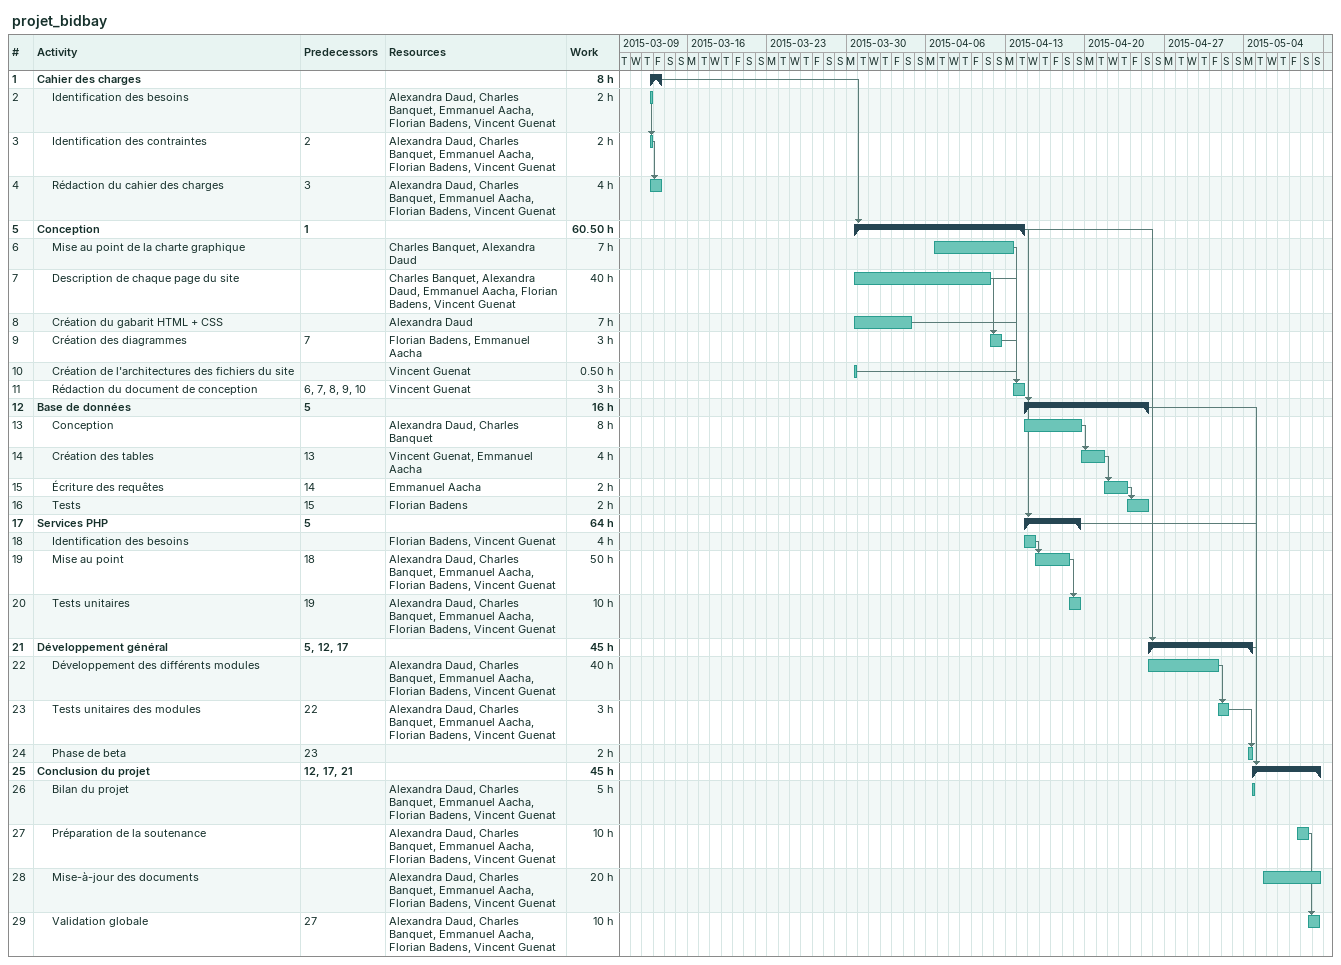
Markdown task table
projet_bidbay

| ID | Level | Task | Start | Finish | Predecessors | Resources | Work (h) |
|---|---|---|---|---|---|---|---|
| 1 | 1 | **Cahier des charges** | 2015-03-12 | 2015-03-13 |  |  | 8 |
| 2 | 2 | Identification des besoins | 2015-03-12 | 2015-03-12 |  | Alexandra Daud, Charles Banquet, Emmanuel Aacha, Florian Badens, Vincent Guenat | 2 |
| 3 | 2 | Identification des contraintes | 2015-03-12 | 2015-03-12 | 2 | Alexandra Daud, Charles Banquet, Emmanuel Aacha, Florian Badens, Vincent Guenat | 2 |
| 4 | 2 | Rédaction du cahier des charges | 2015-03-12 | 2015-03-13 | 3 | Alexandra Daud, Charles Banquet, Emmanuel Aacha, Florian Badens, Vincent Guenat | 4 |
| 5 | 1 | **Conception** | 2015-03-30 | 2015-04-14 | 1 |  | 60.50 |
| 6 | 2 | Mise au point de la charte graphique | 2015-04-06 | 2015-04-13 |  | Charles Banquet, Alexandra Daud | 7 |
| 7 | 2 | Description de chaque page du site | 2015-03-30 | 2015-04-11 |  | Charles Banquet, Alexandra Daud, Emmanuel Aacha, Florian Badens, Vincent Guenat | 40 |
| 8 | 2 | Création du gabarit HTML + CSS | 2015-03-30 | 2015-04-04 |  | Alexandra Daud | 7 |
| 9 | 2 | Création des diagrammes | 2015-04-11 | 2015-04-12 | 7 | Florian Badens, Emmanuel Aacha | 3 |
| 10 | 2 | Création de l'architectures des fichiers du site | 2015-03-30 | 2015-03-30 |  | Vincent Guenat | 0.50 |
| 11 | 2 | Rédaction du document de conception | 2015-04-13 | 2015-04-14 | 6, 7, 8, 9, 10 | Vincent Guenat | 3 |
| 12 | 1 | **Base de données** | 2015-04-14 | 2015-04-25 | 5 |  | 16 |
| 13 | 2 | Conception | 2015-04-14 | 2015-04-19 |  | Alexandra Daud, Charles Banquet | 8 |
| 14 | 2 | Création des tables | 2015-04-19 | 2015-04-21 | 13 | Vincent Guenat, Emmanuel Aacha | 4 |
| 15 | 2 | Écriture des requêtes | 2015-04-21 | 2015-04-23 | 14 | Emmanuel Aacha | 2 |
| 16 | 2 | Tests | 2015-04-23 | 2015-04-25 | 15 | Florian Badens | 2 |
| 17 | 1 | **Services PHP** | 2015-04-14 | 2015-04-19 | 5 |  | 64 |
| 18 | 2 | Identification des besoins | 2015-04-14 | 2015-04-15 |  | Florian Badens, Vincent Guenat | 4 |
| 19 | 2 | Mise au point | 2015-04-15 | 2015-04-18 | 18 | Alexandra Daud, Charles Banquet, Emmanuel Aacha, Florian Badens, Vincent Guenat | 50 |
| 20 | 2 | Tests unitaires | 2015-04-18 | 2015-04-19 | 19 | Alexandra Daud, Charles Banquet, Emmanuel Aacha, Florian Badens, Vincent Guenat | 10 |
| 21 | 1 | **Développement général** | 2015-04-25 | 2015-05-04 | 5, 12, 17 |  | 45 |
| 22 | 2 | Développement des différents modules | 2015-04-25 | 2015-05-01 |  | Alexandra Daud, Charles Banquet, Emmanuel Aacha, Florian Badens, Vincent Guenat | 40 |
| 23 | 2 | Tests unitaires des modules | 2015-05-01 | 2015-05-02 | 22 | Alexandra Daud, Charles Banquet, Emmanuel Aacha, Florian Badens, Vincent Guenat | 3 |
| 24 | 2 | Phase de beta | 2015-05-04 | 2015-05-04 | 23 |  | 2 |
| 25 | 1 | **Conclusion du projet** | 2015-05-04 | 2015-05-10 | 12, 17, 21 |  | 45 |
| 26 | 2 | Bilan du projet | 2015-05-04 | 2015-05-04 |  | Alexandra Daud, Charles Banquet, Emmanuel Aacha, Florian Badens, Vincent Guenat | 5 |
| 27 | 2 | Préparation de la soutenance | 2015-05-08 | 2015-05-09 |  | Alexandra Daud, Charles Banquet, Emmanuel Aacha, Florian Badens, Vincent Guenat | 10 |
| 28 | 2 | Mise-à-jour des documents | 2015-05-05 | 2015-05-10 |  | Alexandra Daud, Charles Banquet, Emmanuel Aacha, Florian Badens, Vincent Guenat | 20 |
| 29 | 2 | Validation globale | 2015-05-09 | 2015-05-10 | 27 | Alexandra Daud, Charles Banquet, Emmanuel Aacha, Florian Badens, Vincent Guenat | 10 |
